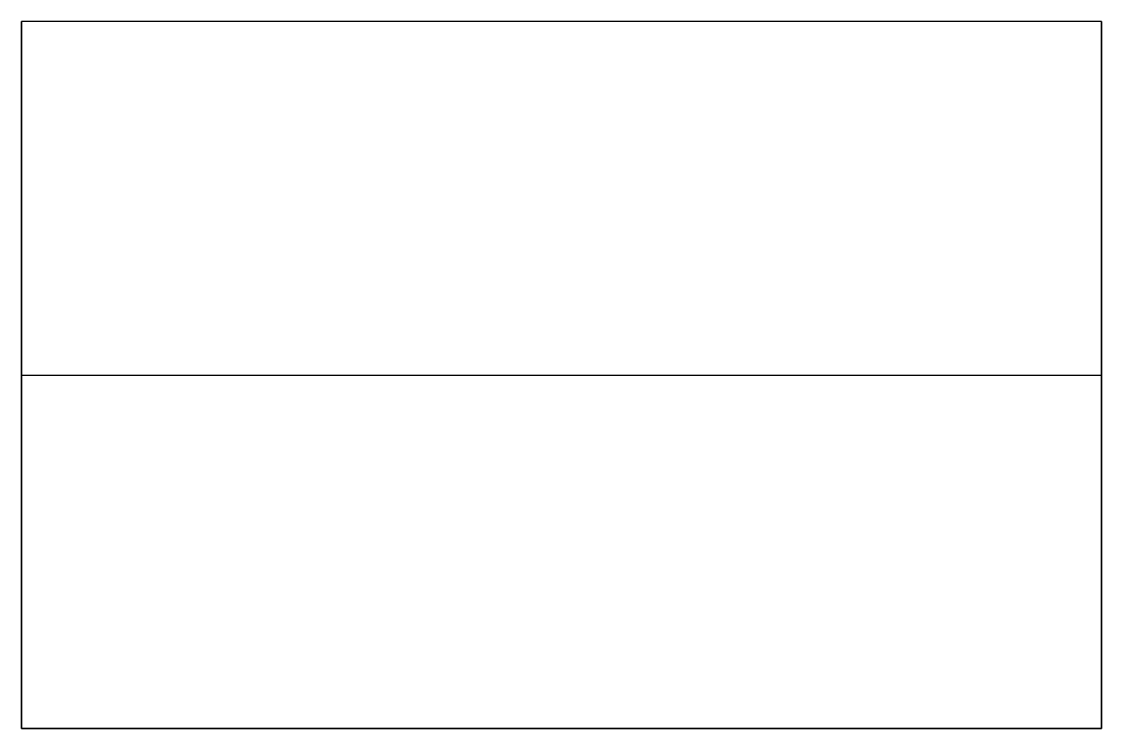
# Model space of a CAD drawing. Extents: x 0 to 153, y -50 to 50.
import ezdxf

# ---------------------------------------------------------------- set-up
doc = ezdxf.new("R2010")
doc.units = 0
doc.layers.get('0').update_dxf_attribs({"linetype": 'CONTINUOUS'})

msp = doc.modelspace()

# ---------------------------------------------------------------- linework, layer by layer
at = {"linetype": 'CONTINUOUS'}
for p, q in [((152.87, 50), (0, 50)), ((0, -50), (0, 50)), ((152.87, 50), (0, 50)), ((0, 50), (0, -50)), ((152.87, -50), (152.87, 50)), ((152.87, -50), (152.87, 50)), ((152.87, 50), (152.87, -50)), ((0, 0), (152.87, 0)), ((152.87, -50), (0, -50)), ((0, -50), (152.87, -50))]:
    msp.add_line(p, q, dxfattribs=at)

doc.saveas('drawing.dxf')
